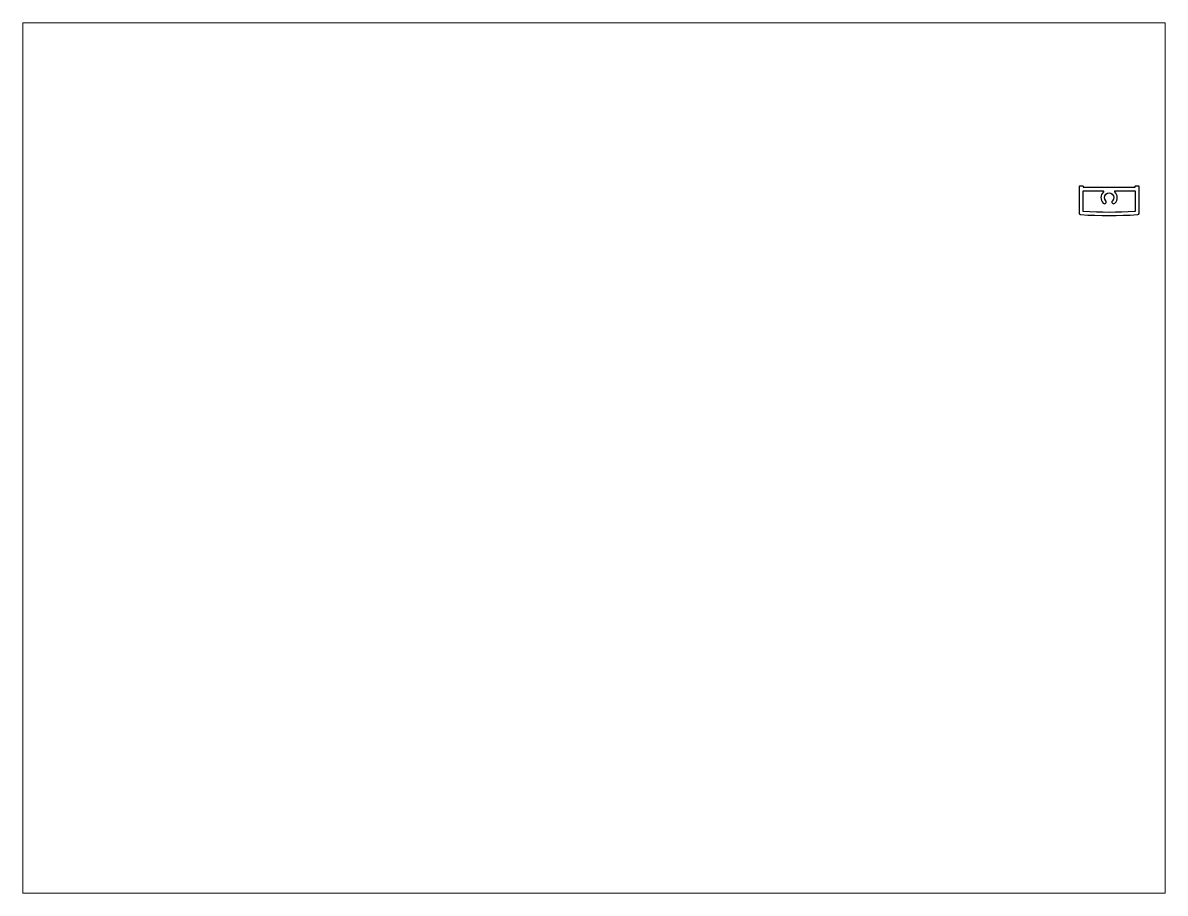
# Paper-space layout 'Layout1' of a CAD drawing. Extents: x 27 to 240, y 20 to 183.
# The model-space entities are those that its viewports show. They can reach past a viewport. Long polylines and large blocks are cut down to what shows.
import ezdxf

# ---------------------------------------------------------------- set-up
doc = ezdxf.new("R2010")
doc.units = 0
doc.header["$LTSCALE"] = 15
doc.layers.get('0').update_dxf_attribs({"linetype": 'CONTINUOUS'})

msp = doc.modelspace()

# ---------------------------------------------------------------- linework, layer by layer
at = {"linetype": 'CONTINUOUS', "flags": 128}
for points in [[(354.92, 212.37, -0.395072), (354.46, 212.86), (354.46, 222.05, -0.414214), (354.66, 222.25), (355.46, 222.25, -0.414214), (355.66, 222.05), (355.66, 221.95, 0.414214), (355.86, 221.75), (373.06, 221.75, 0.414214), (373.26, 221.95), (373.26, 222.05, -0.414214), (373.46, 222.25), (374.26, 222.25, -0.414214), (374.46, 222.05), (374.46, 212.86, -0.395072), (373.99, 212.37, -0.032908)], [(373.26, 220.35), (373.26, 213.71, -0.396769), (373.07, 213.51, -0.029971), (355.84, 213.51, -0.396769), (355.66, 213.71), (355.66, 220.35, -0.414214), (355.86, 220.55), (362.38, 220.55, -0.670623), (362.52, 220.21, 0.410039), (362.47, 216.35, 1), (363.34, 217.18, -2.344201), (365.57, 217.18, 1), (366.44, 216.35, 0.410039), (366.39, 220.21, -0.670623), (366.53, 220.55), (373.06, 220.55, -0.414214)]]:
    msp.add_lwpolyline(points, format="xyb", close=True, dxfattribs=at)

psp = doc.layouts.get("Layout1")

# ---------------------------------------------------------------- viewports
at = {"layer": '0', "color": 0, "linetype": 'BYBLOCK', "ltscale": 0.05}
psp.add_viewport(center=(133.35, 101.6), size=(213.36, 162.56), view_center_point=(190.51, 130.3), view_height=293.8955, dxfattribs=at)

doc.saveas('drawing.dxf')
